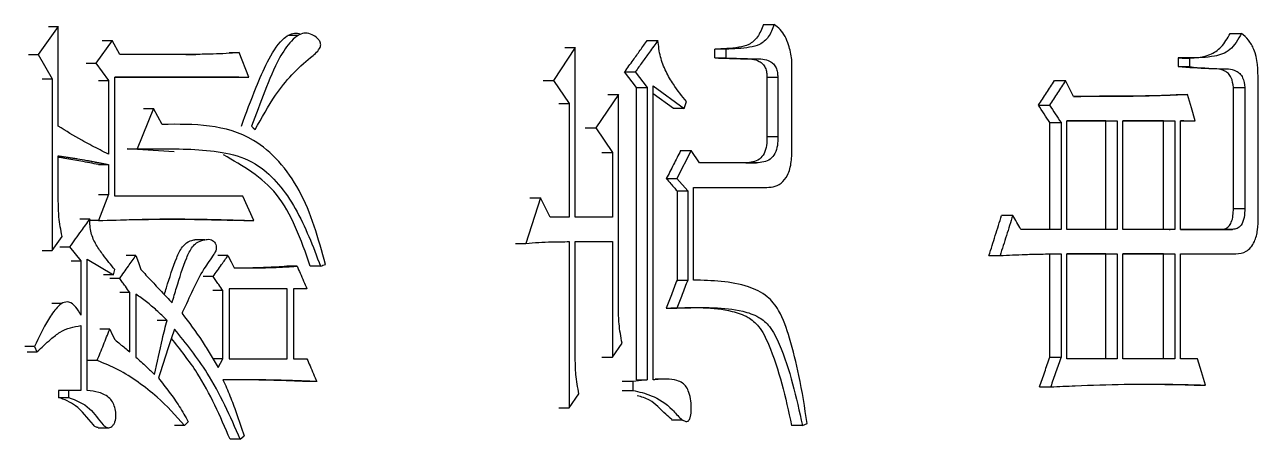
# Model space of a CAD drawing. Header units: millimetres. Extents: x 2379 to 4059, y 879 to 2067.
# Drawn here: x 3135.5 to 3143.12, y 1053.19 to 1055.75 of the extents above; entities that cross this region are included whole.
import ezdxf

# ---------------------------------------------------------------- set-up
doc = ezdxf.new("R2010")
doc.units = ezdxf.units.MM

msp = doc.modelspace()

# ---------------------------------------------------------------- linework, layer by layer
at = {"color": 7, "linetype": 'Continuous', "lineweight": 25}
for p, q in [((3135.7083, 1055.7401), (3135.584, 1055.567)), ((3135.6477, 1055.7401), (3135.7083, 1055.7401)), ((3135.7083, 1055.1235), (3135.7083, 1055.7401)), ((3140.0658, 1055.7509), (3140.1325, 1055.7509)), ((3136.0413, 1055.6535), (3135.9408, 1055.5129)), ((3135.9802, 1055.6535), (3136.0413, 1055.6535)), ((3136.0876, 1055.567), (3136.0413, 1055.6535)), ((3137.1899, 1055.6834), (3137.1269, 1055.6834)), ((3139.3482, 1055.6536), (3139.414, 1055.6536)), ((3142.9499, 1055.6969), (3143.0204, 1055.6969)), ((3136.7633, 1055.5778), (3136.8254, 1055.5778)), ((3136.8866, 1055.4264), (3136.8254, 1055.5778)), ((3138.9033, 1055.6103), (3138.7694, 1055.4047)), ((3138.8382, 1055.6103), (3138.9033, 1055.6103)), ((3138.9033, 1054.561), (3138.9033, 1055.6103)), ((3139.8329, 1055.5995), (3139.7665, 1055.5995)), ((3139.7665, 1055.5454), (3139.7665, 1055.5995)), ((3139.8329, 1055.5995), (3139.8329, 1055.5454)), ((3135.5236, 1055.567), (3135.584, 1055.567)), ((3135.584, 1055.567), (3135.6695, 1055.4155)), ((3135.8798, 1055.5129), (3135.9408, 1055.5129)), ((3135.9408, 1055.5129), (3136.0181, 1055.4047)), ((3136.5573, 1055.567), (3136.0876, 1055.567)), ((3136.4955, 1055.567), (3136.5573, 1055.567)), ((3139.7665, 1055.5454), (3139.8329, 1055.5454)), ((3140.2418, 1054.9937), (3140.2418, 1055.5346)), ((3142.7, 1055.5454), (3142.63, 1055.5454)), ((3142.63, 1055.5454), (3142.63, 1055.4913)), ((3142.7, 1055.5454), (3142.7, 1055.4913)), ((3136.0567, 1055.4264), (3136.8866, 1055.4264)), ((3136.0567, 1054.6908), (3136.0567, 1055.4264)), ((3136.8241, 1055.4264), (3136.0567, 1055.4264)), ((3136.8244, 1055.4264), (3136.8866, 1055.4264)), ((3139.2081, 1055.4588), (3139.2737, 1055.4588)), ((3139.2818, 1055.3615), (3139.2081, 1055.4588)), ((3139.2737, 1055.4588), (3139.3476, 1055.3615)), ((3140.0877, 1055.4264), (3140.1544, 1055.4264)), ((3140.0877, 1055.4264), (3140.0877, 1055.0586)), ((3140.1544, 1055.4264), (3140.1544, 1055.0586)), ((3142.63, 1055.4913), (3142.7, 1055.4913)), ((3135.6089, 1055.4155), (3135.6695, 1055.4155)), ((3135.6695, 1055.4155), (3135.6695, 1054.3554)), ((3135.9571, 1055.4047), (3136.0181, 1055.4047)), ((3136.0181, 1055.4047), (3136.0181, 1054.9504)), ((3138.7045, 1055.4047), (3138.7694, 1055.4047)), ((3138.7694, 1055.4047), (3138.8661, 1055.2641)), ((3139.2818, 1055.3615), (3139.3476, 1055.3615)), ((3139.2818, 1053.555), (3139.2818, 1055.3615)), ((3139.3476, 1055.3615), (3139.3476, 1053.555)), ((3139.3844, 1055.3723), (3139.576, 1055.2317)), ((3139.3845, 1053.555), (3139.3844, 1055.3723)), ((3141.8644, 1055.4048), (3141.9335, 1055.4048)), ((3142.9708, 1055.3617), (3143.0413, 1055.3617)), ((3142.9708, 1054.6151), (3142.9708, 1055.3617)), ((3143.0413, 1055.3617), (3143.0413, 1054.6151)), ((3143.1245, 1054.561), (3143.1245, 1055.4048)), ((3139.1702, 1055.3182), (3139.0294, 1055.1127)), ((3139.1047, 1055.3182), (3139.1702, 1055.3182)), ((3139.1702, 1053.9985), (3139.1702, 1055.3182)), ((3139.5099, 1055.2317), (3139.3844, 1055.3239)), ((3139.576, 1055.2317), (3139.5907, 1055.2749)), ((3142.616, 1055.3182), (3142.6861, 1055.3182)), ((3136.2958, 1055.2316), (3136.1957, 1054.9828)), ((3136.2344, 1055.2316), (3136.2958, 1055.2316)), ((3136.3497, 1055.1343), (3136.2958, 1055.2316)), ((3138.8011, 1055.2641), (3138.8661, 1055.2641)), ((3138.8661, 1055.2641), (3138.8661, 1054.561)), ((3139.576, 1055.2317), (3139.5099, 1055.2317)), ((3141.7653, 1055.2533), (3141.8343, 1055.2533)), ((3141.8361, 1055.1451), (3141.9051, 1055.1451)), ((3141.8361, 1054.4853), (3141.8361, 1055.1451)), ((3141.9051, 1055.1451), (3141.9051, 1054.4853)), ((3141.9405, 1054.4853), (3141.9405, 1055.156)), ((3141.9405, 1055.156), (3142.2512, 1055.156)), ((3142.1817, 1055.156), (3141.9405, 1055.156)), ((3142.1817, 1055.156), (3142.2512, 1055.156)), ((3142.1817, 1054.4853), (3142.1817, 1055.156)), ((3142.2512, 1055.156), (3142.2512, 1054.4853)), ((3142.2864, 1054.4853), (3142.2864, 1055.156)), ((3142.2864, 1055.156), (3142.6092, 1055.156)), ((3142.5392, 1055.156), (3142.2864, 1055.156)), ((3142.5392, 1055.156), (3142.6092, 1055.156)), ((3142.5392, 1054.4853), (3142.5392, 1055.156)), ((3142.6092, 1055.156), (3142.6092, 1054.4853)), ((3142.6441, 1055.156), (3142.735, 1055.156)), ((3142.6441, 1054.4853), (3142.6441, 1055.156)), ((3142.6648, 1055.156), (3142.6441, 1055.156)), ((3142.6648, 1055.156), (3142.735, 1055.156)), ((3138.9642, 1055.1127), (3139.0294, 1055.1127)), ((3139.0294, 1055.1127), (3139.1332, 1054.9612)), ((3140.0877, 1055.0586), (3140.1544, 1055.0586)), ((3136.4233, 1054.9648), (3136.134, 1054.9828)), ((3136.1344, 1054.9828), (3136.1957, 1054.9828)), ((3139.0678, 1054.9612), (3139.1332, 1054.9612)), ((3139.1332, 1054.9612), (3139.1332, 1054.561)), ((3139.6201, 1054.9721), (3139.5318, 1054.799)), ((3139.554, 1054.9721), (3139.6201, 1054.9721)), ((3139.6715, 1054.8963), (3139.6201, 1054.9721)), ((3135.7083, 1054.6583), (3135.7083, 1054.9396)), ((3135.9571, 1054.8855), (3136.0181, 1054.8855)), ((3136.0181, 1054.8855), (3136.0181, 1054.7016)), ((3140.0231, 1054.8963), (3139.6715, 1054.8963)), ((3139.9565, 1054.8963), (3140.0231, 1054.8963)), ((3139.4659, 1054.799), (3139.5318, 1054.799)), ((3139.5318, 1054.799), (3139.598, 1054.7233)), ((3139.6348, 1054.7449), (3140.0742, 1054.7449)), ((3139.6348, 1054.1716), (3139.6348, 1054.7449)), ((3139.6348, 1054.7449), (3140.0075, 1054.7449)), ((3140.0075, 1054.7449), (3140.0742, 1054.7449)), ((3136.0181, 1054.7016), (3135.9562, 1054.5393)), ((3135.9571, 1054.7016), (3136.0181, 1054.7016)), ((3136.8484, 1054.6908), (3136.0567, 1054.6908)), ((3136.9171, 1054.5393), (3136.8484, 1054.6908)), ((3138.6875, 1054.68), (3138.598, 1054.3987)), ((3138.6227, 1054.68), (3138.6875, 1054.68)), ((3138.7471, 1054.561), (3138.6875, 1054.68)), ((3139.532, 1054.7233), (3139.598, 1054.7233)), ((3139.532, 1054.7233), (3139.532, 1054.1716)), ((3139.598, 1054.7233), (3139.598, 1054.1716)), ((3142.9708, 1054.6151), (3143.0413, 1054.6151)), ((3135.8412, 1054.5502), (3135.9021, 1054.5502)), ((3135.9562, 1054.5393), (3135.8953, 1054.5393)), ((3136.8546, 1054.5393), (3136.7857, 1054.5417)), ((3136.8549, 1054.5393), (3136.9171, 1054.5393)), ((3138.8661, 1054.561), (3138.7471, 1054.561)), ((3139.1332, 1054.561), (3138.9033, 1054.561)), ((3141.6069, 1054.5718), (3141.5382, 1054.5718)), ((3135.6695, 1054.3554), (3135.7316, 1054.442)), ((3141.9051, 1054.4853), (3141.6567, 1054.4853)), ((3142.2512, 1054.4853), (3141.9405, 1054.4853)), ((3142.6092, 1054.4853), (3142.2864, 1054.4853)), ((3142.5741, 1054.4853), (3142.5793, 1054.4853)), ((3142.9649, 1054.4853), (3142.6441, 1054.4853)), ((3142.6441, 1054.4853), (3142.8944, 1054.4853)), ((3142.8944, 1054.4853), (3142.9649, 1054.4853)), ((3135.6089, 1054.3554), (3135.6695, 1054.3554)), ((3135.7174, 1054.3771), (3135.7781, 1054.3771)), ((3135.7781, 1054.3771), (3135.8479, 1054.2905)), ((3136.6138, 1054.4212), (3136.5515, 1054.4212)), ((3138.5334, 1054.3987), (3138.598, 1054.3987)), ((3138.8661, 1054.4095), (3138.8661, 1053.3819)), ((3138.9033, 1054.4095), (3139.1332, 1054.4095)), ((3138.9033, 1053.6848), (3138.9033, 1054.4095)), ((3139.0678, 1054.4095), (3139.1332, 1054.4095)), ((3139.1332, 1054.4095), (3139.1332, 1053.6956)), ((3135.7871, 1054.2905), (3135.8479, 1054.2905)), ((3135.8479, 1054.2905), (3135.8479, 1053.9552)), ((3135.8866, 1054.3014), (3136.049, 1054.204)), ((3136.1879, 1054.323), (3136.1267, 1054.323)), ((3136.7566, 1054.323), (3136.6945, 1054.323)), ((3141.46, 1054.323), (3141.5285, 1054.323)), ((3141.8361, 1053.6956), (3141.8361, 1054.3338)), ((3141.9051, 1054.3338), (3141.9051, 1053.6956)), ((3141.9405, 1053.6848), (3141.9405, 1054.3338)), ((3141.9405, 1054.3338), (3142.2512, 1054.3338)), ((3142.1817, 1054.3338), (3141.9405, 1054.3338)), ((3142.1817, 1054.3338), (3142.2512, 1054.3338)), ((3142.1817, 1053.6848), (3142.1817, 1054.3338)), ((3142.2512, 1054.3338), (3142.2512, 1053.6848)), ((3142.2864, 1054.3338), (3142.6092, 1054.3339)), ((3142.5392, 1054.3339), (3142.2864, 1054.3338)), ((3142.2864, 1053.6848), (3142.2864, 1054.3338)), ((3142.5392, 1054.3339), (3142.6092, 1054.3339)), ((3142.5392, 1053.6848), (3142.5392, 1054.3339)), ((3142.6092, 1054.3339), (3142.6092, 1053.6848)), ((3142.6441, 1054.3339), (3142.9857, 1054.3339)), ((3142.6441, 1053.6848), (3142.6441, 1054.3339)), ((3136.049, 1054.204), (3135.9879, 1054.204)), ((3136.049, 1054.204), (3136.0567, 1054.2365)), ((3137.184, 1054.2581), (3137.1214, 1054.2581)), ((3136.0876, 1054.1824), (3136.0265, 1054.1824)), ((3136.6646, 1054.1932), (3136.6027, 1054.1932)), ((3139.532, 1054.1716), (3139.598, 1054.1716)), ((3139.669, 1054.1721), (3139.6348, 1054.1721)), ((3136.1494, 1054.0958), (3136.0882, 1054.0958)), ((3136.1494, 1053.728), (3136.1494, 1054.0958)), ((3136.1879, 1054.085), (3136.188, 1053.6956)), ((3136.7259, 1054.1066), (3136.6639, 1054.1066)), ((3136.7259, 1053.6848), (3136.7259, 1054.1066)), ((3137.1231, 1054.1175), (3136.7642, 1054.1175)), ((3136.7642, 1054.1175), (3136.7642, 1053.6848)), ((3137.0603, 1054.1175), (3136.7642, 1054.1175)), ((3137.1231, 1054.1175), (3137.0606, 1054.1175)), ((3137.1231, 1053.6848), (3137.1231, 1054.1175)), ((3137.2449, 1054.1175), (3137.1612, 1054.1175)), ((3137.1612, 1054.1175), (3137.1612, 1053.6848)), ((3137.2449, 1054.1175), (3137.1822, 1054.1175)), ((3135.7293, 1054.0264), (3135.6683, 1054.0264)), ((3139.4659, 1053.9985), (3139.5318, 1053.9985)), ((3136.3805, 1053.9227), (3136.319, 1053.9227)), ((3135.8479, 1053.8903), (3135.8479, 1053.4901)), ((3136.0258, 1053.8687), (3135.9648, 1053.8687)), ((3135.5607, 1053.7605), (3135.5003, 1053.7605)), ((3135.5607, 1053.7605), (3135.5763, 1053.7281)), ((3139.1332, 1053.6956), (3139.1924, 1053.7821)), ((3135.5158, 1053.7281), (3135.5763, 1053.7281)), ((3136.7259, 1053.6848), (3136.6639, 1053.6848)), ((3136.7642, 1053.6848), (3137.1231, 1053.6848)), ((3137.1612, 1053.6848), (3137.2449, 1053.6848)), ((3141.8361, 1053.6956), (3141.9051, 1053.6956)), ((3142.2512, 1053.6848), (3141.9405, 1053.6848)), ((3142.6092, 1053.6848), (3142.2864, 1053.6848)), ((3142.7489, 1053.6848), (3142.6441, 1053.6848)), ((3137.3057, 1053.5441), (3137.2429, 1053.5441)), ((3139.2589, 1053.5442), (3139.1934, 1053.5442)), ((3139.3476, 1053.555), (3139.2589, 1053.5442)), ((3139.2589, 1053.5442), (3139.2589, 1053.4901)), ((3139.2818, 1053.555), (3139.3476, 1053.555)), ((3139.4624, 1053.5596), (3139.3961, 1053.5596)), ((3142.7275, 1053.5226), (3142.7977, 1053.5226)), ((3135.7093, 1053.4901), (3135.7093, 1053.4468)), ((3135.7093, 1053.4468), (3135.7704, 1053.4468)), ((3135.7704, 1053.4901), (3135.7097, 1053.4901)), ((3135.7704, 1053.4901), (3135.7704, 1053.4468)), ((3135.8479, 1053.4901), (3135.7704, 1053.4901)), ((3138.8661, 1053.3819), (3138.9256, 1053.4684)), ((3139.1933, 1053.4901), (3139.2589, 1053.4901)), ((3141.7724, 1053.5117), (3141.8413, 1053.5117)), ((3136.4881, 1053.2737), (3136.5112, 1053.2953)), ((3139.4986, 1053.3082), (3139.565, 1053.3082)), ((3140.3073, 1053.2737), (3140.3364, 1053.2846)), ((3135.9549, 1053.259), (3136.0163, 1053.259)), ((3136.8331, 1053.1872), (3136.856, 1053.2088)), ((3136.8331, 1053.1872), (3136.7706, 1053.1872))]:
    msp.add_line(p, q, dxfattribs=at)
at = {"color": 7, "linetype": 'Continuous', "lineweight": 25, "flags": 128}
for points in [[(3142.735, 1055.156), (3142.7105, 1055.2371), (3142.6861, 1055.3182)], [(3136.9019, 1055.1234), (3136.9134, 1055.1126), (3136.9248, 1055.1018)], [(3135.8866, 1053.4901), (3135.8866, 1053.8957), (3135.8866, 1054.3014)], [(3136.1879, 1054.323), (3136.2034, 1054.2797), (3136.2188, 1054.2365)], [(3136.7566, 1054.323), (3136.7757, 1054.2851), (3136.7948, 1054.2473)], [(3137.3285, 1054.2581), (3137.3029, 1054.2581), (3137.2842, 1054.2581), (3137.2657, 1054.2581)], [(3136.0258, 1053.8687), (3136.0413, 1053.8362), (3136.0567, 1053.8038)], [(3135.9485, 1053.6739), (3135.933, 1053.6739), (3135.9175, 1053.6739), (3135.8876, 1053.6739)], [(3136.6953, 1053.6307), (3136.7106, 1053.6577), (3136.7259, 1053.6848)], [(3139.0678, 1053.6956), (3139.0841, 1053.6956), (3139.1005, 1053.6956), (3139.1332, 1053.6956)], [(3142.7977, 1053.5226), (3142.7733, 1053.6037), (3142.7489, 1053.6848)], [(3138.8011, 1053.3819), (3138.8173, 1053.3819), (3138.8336, 1053.3819), (3138.8661, 1053.3819)], [(3136.4881, 1053.2737), (3136.4655, 1053.2737), (3136.4458, 1053.2737), (3136.4265, 1053.2737)], [(3140.3073, 1053.2737), (3140.2797, 1053.2737), (3140.26, 1053.2737), (3140.2403, 1053.2737)]]:
    msp.add_lwpolyline(points, dxfattribs=at)
at = {"color": 7, "linetype": 'Continuous', "lineweight": 25}
for points, knots in [([(3140.0658, 1055.7509), (3140.0551, 1055.7242), (3140.0343, 1055.672), (3139.9773, 1055.6235), (3139.8862, 1055.6038), (3139.8159, 1055.6012), (3139.7665, 1055.5995)], [0, 0, 0, 0, 0.195785, 0.383105, 0.567257, 1, 1, 1, 1]), ([(3140.1325, 1055.7509), (3140.1219, 1055.7242), (3140.101, 1055.672), (3140.0439, 1055.6235), (3139.9527, 1055.6038), (3139.8823, 1055.6012), (3139.8329, 1055.5995)], [0, 0, 0, 0, 0.195659, 0.382955, 0.567145, 1, 1, 1, 1]), ([(3140.2418, 1055.5346), (3140.2364, 1055.5656), (3140.2276, 1055.6163), (3140.2009, 1055.6788), (3140.1708, 1055.7231), (3140.1452, 1055.7417), (3140.1325, 1055.7509)], [0, 0, 0, 0, 0.349141, 0.571236, 0.788179, 1, 1, 1, 1]), ([(3136.8394, 1055.1234), (3136.8694, 1055.2041), (3136.9195, 1055.339), (3136.998, 1055.5231), (3137.0658, 1055.6366), (3137.1294, 1055.6882), (3137.1672, 1055.7001), (3137.1939, 1055.699), (3137.2061, 1055.6914), (3137.2074, 1055.6906)], [0, 0, 0, 0, 0.340614, 0.570086, 0.802719, 0.875052, 0.933763, 0.992662, 1, 1, 1, 1]), ([(3136.9248, 1055.1018), (3136.9652, 1055.1751), (3137.0603, 1055.3476), (3137.2036, 1055.503), (3137.3123, 1055.5821), (3137.3282, 1055.6148), (3137.3303, 1055.6262), (3137.329, 1055.6377), (3137.3229, 1055.6519), (3137.3062, 1055.6719), (3137.2765, 1055.6913), (3137.2369, 1055.7021), (3137.1909, 1055.6885), (3137.133, 1055.6389), (3137.0573, 1055.5218), (3136.9825, 1055.3391), (3136.9289, 1055.1955), (3136.9019, 1055.1234)], [0, 0, 0, 0, 0.163724, 0.385241, 0.440262, 0.448909, 0.455116, 0.461357, 0.469621, 0.484499, 0.514444, 0.547094, 0.577932, 0.622921, 0.7083, 0.85364, 1, 1, 1, 1]), ([(3139.2081, 1055.4588), (3139.2256, 1055.4832), (3139.2578, 1055.5278), (3139.3044, 1055.5927), (3139.3336, 1055.6333), (3139.3482, 1055.6535)], [0, 0, 0, 0, 0.375264, 0.687632, 1, 1, 1, 1]), ([(3139.414, 1055.6535), (3139.3964, 1055.6292), (3139.3643, 1055.5846), (3139.3176, 1055.5197), (3139.2883, 1055.4791), (3139.2737, 1055.4588)], [0, 0, 0, 0, 0.375031, 0.687515, 1, 1, 1, 1]), ([(3139.5907, 1055.2749), (3139.5626, 1055.3094), (3139.516, 1055.3666), (3139.4623, 1055.4606), (3139.4258, 1055.5515), (3139.4179, 1055.6194), (3139.414, 1055.6535)], [0, 0, 0, 0, 0.333231, 0.552095, 0.774458, 1, 1, 1, 1]), ([(3142.63, 1055.5454), (3142.696, 1055.5432), (3142.7883, 1055.5402), (3142.9005, 1055.6069), (3142.9333, 1055.6665), (3142.9499, 1055.6969)], [0, 0, 0, 0, 0.552607, 0.772172, 1, 1, 1, 1]), ([(3143.0204, 1055.6969), (3142.9984, 1055.6587), (3142.9551, 1055.5839), (3142.8347, 1055.5469), (3142.7511, 1055.546), (3142.7, 1055.5454)], [0, 0, 0, 0, 0.287877, 0.565058, 1, 1, 1, 1]), ([(3143.1245, 1055.4048), (3143.1222, 1055.4729), (3143.1189, 1055.567), (3143.0651, 1055.658), (3143.0352, 1055.684), (3143.0204, 1055.6969)], [0, 0, 0, 0, 0.57016, 0.787713, 1, 1, 1, 1]), ([(3136.8254, 1055.5778), (3136.7989, 1055.5759), (3136.7458, 1055.5722), (3136.6565, 1055.5683), (3136.5935, 1055.5675), (3136.5573, 1055.567)], [0, 0, 0, 0, 0.29749, 0.594994, 1, 1, 1, 1]), ([(3139.7665, 1055.5454), (3139.8263, 1055.5431), (3139.9172, 1055.5397), (3140.0196, 1055.5396), (3140.0623, 1055.5097), (3140.0784, 1055.4856), (3140.0865, 1055.4562), (3140.0873, 1055.4364), (3140.0877, 1055.4264)], [0, 0, 0, 0, 0.491899, 0.747199, 0.81233, 0.879619, 0.939283, 1, 1, 1, 1]), ([(3139.8329, 1055.5454), (3139.8928, 1055.5431), (3139.9837, 1055.5397), (3140.0863, 1055.5396), (3140.129, 1055.5097), (3140.1451, 1055.4856), (3140.1533, 1055.4562), (3140.154, 1055.4364), (3140.1544, 1055.4264)], [0, 0, 0, 0, 0.492006, 0.747357, 0.812482, 0.879737, 0.939347, 1, 1, 1, 1]), ([(3142.9708, 1055.3617), (3142.968, 1055.3834), (3142.9636, 1055.4173), (3142.9403, 1055.4508), (3142.8945, 1055.4794), (3142.7879, 1055.4764), (3142.6927, 1055.4854), (3142.63, 1055.4913)], [0, 0, 0, 0, 0.119281, 0.186046, 0.251055, 0.506993, 1, 1, 1, 1]), ([(3142.7, 1055.4913), (3142.7628, 1055.4854), (3142.8582, 1055.4764), (3142.9649, 1055.4794), (3143.0108, 1055.4508), (3143.0341, 1055.4173), (3143.0385, 1055.3834), (3143.0413, 1055.3617)], [0, 0, 0, 0, 0.493108, 0.749094, 0.814101, 0.880835, 1, 1, 1, 1]), ([(3141.7653, 1055.2533), (3141.7818, 1055.2786), (3141.8149, 1055.329), (3141.8479, 1055.3795), (3141.8644, 1055.4048)], [0, 0, 0, 0, 0.4999992, 1, 1, 1, 1]), ([(3141.9335, 1055.4048), (3141.9169, 1055.3795), (3141.8839, 1055.329), (3141.8508, 1055.2786), (3141.8343, 1055.2533)], [0, 0, 0, 0, 0.499999, 1, 1, 1, 1]), ([(3141.983, 1055.3074), (3141.9747, 1055.3236), (3141.9582, 1055.3561), (3141.9417, 1055.3885), (3141.9335, 1055.4048)], [0, 0, 0, 0, 0.5, 1, 1, 1, 1]), ([(3141.9829, 1055.3076), (3142.0418, 1055.3078), (3142.1418, 1055.308), (3142.2617, 1055.3089), (3142.3331, 1055.3094), (3142.3687, 1055.3101), (3142.3942, 1055.3107), (3142.4501, 1055.3117), (3142.5258, 1055.3137), (3142.5912, 1055.317), (3142.616, 1055.3182)], [0, 0, 0, 0, 0.277882, 0.471087, 0.56769, 0.615991, 0.640142, 0.688443, 0.881653, 1, 1, 1, 1]), ([(3142.6861, 1055.3182), (3142.6455, 1055.3163), (3142.5999, 1055.314), (3142.5339, 1055.312), (3142.4678, 1055.3107), (3142.3863, 1055.3091), (3142.3048, 1055.3087), (3142.2537, 1055.3083), (3142.2179, 1055.3081), (3142.1975, 1055.308), (3142.1847, 1055.308), (3142.1745, 1055.3079), (3142.1643, 1055.3079), (3142.154, 1055.3078), (3142.1412, 1055.3078), (3142.131, 1055.3078), (3142.1182, 1055.3077), (3142.108, 1055.3077), (3142.0952, 1055.3077), (3142.0849, 1055.3076), (3142.0747, 1055.3076), (3142.0644, 1055.3076), (3142.0542, 1055.3076), (3142.0414, 1055.3075), (3142.0324, 1055.3075), (3142.0234, 1055.3075), (3142.0183, 1055.3075), (3142.0119, 1055.3075), (3142.0068, 1055.3075), (3142.0016, 1055.3074), (3141.9966, 1055.3074), (3141.9904, 1055.3074), (3141.9855, 1055.3074), (3141.983, 1055.3074)], [0, 0, 0, 0, 0.174064, 0.195822, 0.282854, 0.456917, 0.543949, 0.63098, 0.674496, 0.696254, 0.718011, 0.72889, 0.739769, 0.761527, 0.772406, 0.794164, 0.805043, 0.826801, 0.83768, 0.859437, 0.870316, 0.881195, 0.902953, 0.913832, 0.93559, 0.941029, 0.951908, 0.957348, 0.968227, 0.973666, 0.979105, 0.989553, 1, 1, 1, 1]), ([(3141.8361, 1055.1451), (3141.8243, 1055.1632), (3141.8007, 1055.1992), (3141.7771, 1055.2353), (3141.7653, 1055.2533)], [0, 0, 0, 0, 0.5, 1, 1, 1, 1]), ([(3141.8343, 1055.2533), (3141.8461, 1055.2353), (3141.8697, 1055.1992), (3141.8933, 1055.1632), (3141.9051, 1055.1451)], [0, 0, 0, 0, 0.499999, 1, 1, 1, 1]), ([(3136.0181, 1054.9504), (3135.984, 1054.9676), (3135.9457, 1054.987), (3135.8906, 1055.0158), (3135.8202, 1055.0528), (3135.756, 1055.0933), (3135.7083, 1055.1235)], [0, 0, 0, 0, 0.325176, 0.365823, 0.528414, 1, 1, 1, 1]), ([(3137.3589, 1054.2689), (3137.3152, 1054.4283), (3137.23, 1054.7387), (3136.8736, 1055.1386), (3136.5471, 1055.1359), (3136.3497, 1055.1343)], [0, 0, 0, 0, 0.294377, 0.573566, 1, 1, 1, 1]), ([(3140.0877, 1055.0586), (3140.0878, 1055.0402), (3140.088, 1055.0039), (3140.073, 1054.9526), (3140.0296, 1054.9022), (3139.9864, 1054.8987), (3139.9565, 1054.8963)], [0, 0, 0, 0, 0.198278, 0.392536, 0.578687, 1, 1, 1, 1]), ([(3140.1544, 1055.0586), (3140.1545, 1055.0402), (3140.1548, 1055.0039), (3140.1397, 1054.9526), (3140.0963, 1054.9022), (3140.0531, 1054.8987), (3140.0231, 1054.8963)], [0, 0, 0, 0, 0.19814, 0.3923, 0.578456, 1, 1, 1, 1]), ([(3136.1957, 1054.9828), (3136.3215, 1054.9844), (3136.5731, 1054.9876), (3136.941, 1054.9357), (3137.191, 1054.6204), (3137.2821, 1054.3804), (3137.3285, 1054.2581)], [0, 0, 0, 0, 0.273656, 0.546764, 0.768873, 1, 1, 1, 1]), ([(3139.554, 1054.9721), (3139.5393, 1054.9432), (3139.51, 1054.8855), (3139.4806, 1054.8278), (3139.4659, 1054.799)], [0, 0, 0, 0, 0.5, 1, 1, 1, 1]), ([(3140.0742, 1054.7449), (3140.0915, 1054.7449), (3140.1262, 1054.7449), (3140.1776, 1054.7669), (3140.2209, 1054.8216), (3140.2415, 1054.9037), (3140.2417, 1054.9635), (3140.2418, 1054.9937)], [0, 0, 0, 0, 0.177785, 0.356958, 0.541697, 0.768829, 1, 1, 1, 1]), ([(3135.7083, 1054.9396), (3135.7106, 1054.9392), (3135.7151, 1054.9386), (3135.7208, 1054.9378), (3135.7265, 1054.9369), (3135.7311, 1054.9363), (3135.7356, 1054.9356), (3135.7402, 1054.935), (3135.7447, 1054.9343), (3135.7504, 1054.9335), (3135.755, 1054.9328), (3135.7607, 1054.932), (3135.7664, 1054.9311), (3135.7732, 1054.9301), (3135.78, 1054.9291), (3135.7868, 1054.928), (3135.7937, 1054.927), (3135.8073, 1054.9249), (3135.8368, 1054.9201), (3135.8663, 1054.9149), (3135.889, 1054.9108), (3135.898, 1054.9091), (3135.9071, 1054.9074), (3135.9184, 1054.9052), (3135.9274, 1054.9035), (3135.9364, 1054.9017), (3135.9432, 1054.9004), (3135.9489, 1054.8993), (3135.9545, 1054.8982), (3135.959, 1054.8973), (3135.9636, 1054.8964), (3135.9681, 1054.8955), (3135.9726, 1054.8946), (3135.9782, 1054.8935), (3135.9827, 1054.8926), (3135.9884, 1054.8915), (3135.9929, 1054.8906), (3135.9974, 1054.8896), (3136.0019, 1054.8887), (3136.0064, 1054.8878), (3136.0122, 1054.8867), (3136.0157, 1054.886), (3136.0181, 1054.8855)], [0, 0, 0, 0, 0.021952, 0.043903, 0.054879, 0.07683, 0.087806, 0.098782, 0.120733, 0.131709, 0.15366, 0.164636, 0.186587, 0.208539, 0.23049, 0.252442, 0.274393, 0.296345, 0.384151, 0.559767, 0.581718, 0.603669, 0.647572, 0.669524, 0.713427, 0.735378, 0.75733, 0.779281, 0.790257, 0.812208, 0.823184, 0.83416, 0.856111, 0.867087, 0.889038, 0.900014, 0.921965, 0.932941, 0.943917, 0.965868, 0.976844, 1, 1, 1, 1]), ([(3135.9567, 1054.8855), (3135.9206, 1054.8928), (3135.8512, 1054.9068), (3135.7683, 1054.9213), (3135.7215, 1054.9283), (3135.7083, 1054.9303)], [0, 0, 0, 0, 0.437629, 0.840944, 1, 1, 1, 1]), ([(3137.2654, 1054.2581), (3137.2079, 1054.4214), (3137.0964, 1054.7381), (3136.8486, 1054.878), (3136.7286, 1054.9458)], [0, 0, 0, 0, 0.515406, 1, 1, 1, 1]), ([(3139.4659, 1054.799), (3139.4754, 1054.788), (3139.4913, 1054.7699), (3139.5133, 1054.7446), (3139.5258, 1054.7304), (3139.532, 1054.7233)], [0, 0, 0, 0, 0.434981, 0.71749, 1, 1, 1, 1]), ([(3135.7316, 1054.442), (3135.7239, 1054.4817), (3135.7101, 1054.5529), (3135.7088, 1054.626), (3135.7083, 1054.6583)], [0, 0, 0, 0, 0.558835, 1, 1, 1, 1]), ([(3142.8944, 1054.4853), (3142.9025, 1054.4858), (3142.9188, 1054.4869), (3142.9419, 1054.5016), (3142.9676, 1054.5423), (3142.9694, 1054.5849), (3142.9708, 1054.6151)], [0, 0, 0, 0, 0.177833, 0.357864, 0.544114, 1, 1, 1, 1]), ([(3143.0413, 1054.6151), (3143.0407, 1054.5963), (3143.0394, 1054.5593), (3143.0228, 1054.5114), (3142.9938, 1054.4875), (3142.9744, 1054.486), (3142.9649, 1054.4853)], [0, 0, 0, 0, 0.293264, 0.577264, 0.790624, 1, 1, 1, 1]), ([(3135.9021, 1054.5502), (3135.8842, 1054.5252), (3135.8546, 1054.4839), (3135.8133, 1054.4262), (3135.7898, 1054.3934), (3135.7781, 1054.3771)], [0, 0, 0, 0, 0.432628, 0.716314, 1, 1, 1, 1]), ([(3136.0567, 1054.2365), (3136.0328, 1054.2664), (3135.9933, 1054.3157), (3135.9404, 1054.3877), (3135.9064, 1054.4635), (3135.9035, 1054.521), (3135.9021, 1054.5501)], [0, 0, 0, 0, 0.3343851, 0.5522025, 0.7732716, 1, 1, 1, 1]), ([(3135.9562, 1054.5393), (3136.0286, 1054.5419), (3136.1733, 1054.5471), (3136.3355, 1054.5499), (3136.4278, 1054.5498), (3136.4503, 1054.5497), (3136.457, 1054.5497), (3136.4638, 1054.5496), (3136.4705, 1054.5496), (3136.4773, 1054.5495), (3136.4863, 1054.5495), (3136.4953, 1054.5494), (3136.5042, 1054.5493), (3136.511, 1054.5492), (3136.5177, 1054.5491), (3136.5245, 1054.5491), (3136.5312, 1054.549), (3136.5379, 1054.5489), (3136.5469, 1054.5488), (3136.5559, 1054.5486), (3136.5649, 1054.5485), (3136.5716, 1054.5484), (3136.5784, 1054.5483), (3136.5851, 1054.5481), (3136.5918, 1054.548), (3136.5986, 1054.5479), (3136.6053, 1054.5478), (3136.612, 1054.5476), (3136.621, 1054.5475), (3136.63, 1054.5473), (3136.639, 1054.5471), (3136.6457, 1054.5469), (3136.6524, 1054.5468), (3136.6591, 1054.5466), (3136.6659, 1054.5465), (3136.6726, 1054.5463), (3136.6816, 1054.5461), (3136.6905, 1054.5459), (3136.6995, 1054.5457), (3136.7062, 1054.5455), (3136.713, 1054.5453), (3136.7197, 1054.5451), (3136.7264, 1054.545), (3136.7331, 1054.5448), (3136.7398, 1054.5446), (3136.7466, 1054.5444), (3136.7555, 1054.5442), (3136.7645, 1054.5439), (3136.7734, 1054.5437), (3136.7801, 1054.5435), (3136.7869, 1054.5433), (3136.7936, 1054.5431), (3136.8003, 1054.5429), (3136.807, 1054.5427), (3136.816, 1054.5424), (3136.8249, 1054.5422), (3136.8339, 1054.5419), (3136.8406, 1054.5417), (3136.8473, 1054.5415), (3136.854, 1054.5413), (3136.8607, 1054.5411), (3136.8674, 1054.5409), (3136.8741, 1054.5407), (3136.8831, 1054.5404), (3136.892, 1054.5401), (3136.9009, 1054.5398), (3136.9086, 1054.5396), (3136.914, 1054.5394), (3136.9171, 1054.5393)], [0, 0, 0, 0, 0.22469, 0.449389, 0.505561, 0.512583, 0.519604, 0.526626, 0.533647, 0.540669, 0.547691, 0.561734, 0.568755, 0.575777, 0.582798, 0.58982, 0.596841, 0.603863, 0.610884, 0.624927, 0.631949, 0.638971, 0.645992, 0.653014, 0.660035, 0.667057, 0.674078, 0.6811, 0.688121, 0.702164, 0.709186, 0.716207, 0.723229, 0.730251, 0.737272, 0.744294, 0.751315, 0.765358, 0.77238, 0.779401, 0.786423, 0.793444, 0.800466, 0.807487, 0.814509, 0.821531, 0.828552, 0.842595, 0.849617, 0.856638, 0.86366, 0.870681, 0.877703, 0.884724, 0.891746, 0.905789, 0.912811, 0.919832, 0.926854, 0.933875, 0.940897, 0.947918, 0.95494, 0.961961, 0.976004, 0.983026, 0.990048, 1, 1, 1, 1]), ([(3136.0326, 1054.542), (3136.0412, 1054.5423), (3136.1195, 1054.5448), (3136.3725, 1054.5496), (3136.592, 1054.5467), (3136.7156, 1054.5439), (3136.7612, 1054.5427), (3136.7797, 1054.5421), (3136.7854, 1054.542), (3136.7856, 1054.542), (3136.7858, 1054.542)], [0, 0, 0, 0, 0.05514, 0.498585, 0.766188, 0.892547, 0.95596, 0.964089, 0.972518, 1, 1, 1, 1]), ([(3141.46, 1054.323), (3141.473, 1054.3645), (3141.4991, 1054.4474), (3141.5252, 1054.5304), (3141.5382, 1054.5718)], [0, 0, 0, 0, 0.5, 1, 1, 1, 1]), ([(3141.6069, 1054.5718), (3141.5938, 1054.5304), (3141.5677, 1054.4474), (3141.5416, 1054.3645), (3141.5285, 1054.323)], [0, 0, 0, 0, 0.499999, 1, 1, 1, 1]), ([(3141.6567, 1054.4853), (3141.6484, 1054.4997), (3141.6318, 1054.5286), (3141.6152, 1054.5574), (3141.6069, 1054.5718)], [0, 0, 0, 0, 0.500001, 1, 1, 1, 1]), ([(3142.9857, 1054.3339), (3143.0076, 1054.3359), (3143.052, 1054.3401), (3143.1028, 1054.4016), (3143.1222, 1054.4824), (3143.1237, 1054.5347), (3143.1245, 1054.561)], [0, 0, 0, 0, 0.266734, 0.54095, 0.768753, 1, 1, 1, 1]), ([(3136.3642, 1054.0813), (3136.3684, 1054.0958), (3136.391, 1054.1731), (3136.4233, 1054.2743), (3136.466, 1054.3696), (3136.5038, 1054.4077), (3136.5318, 1054.4182), (3136.5491, 1054.4204), (3136.5513, 1054.4206)], [0, 0, 0, 0, 0.106522, 0.565835, 0.752734, 0.847216, 0.981134, 1, 1, 1, 1]), ([(3136.4113, 1054.0309), (3136.4204, 1054.0623), (3136.4478, 1054.1564), (3136.4852, 1054.2745), (3136.5281, 1054.3694), (3136.566, 1054.4081), (3136.6017, 1054.4193), (3136.6328, 1054.425), (3136.6537, 1054.4223), (3136.6682, 1054.4137), (3136.6782, 1054.4007), (3136.684, 1054.3846), (3136.685, 1054.3676), (3136.6805, 1054.3488), (3136.6535, 1054.3072), (3136.5717, 1054.1955), (3136.5181, 1054.0615), (3136.474, 1053.9689), (3136.4727, 1053.9661)], [0, 0, 0, 0, 0.09118, 0.273688, 0.348082, 0.385671, 0.439079, 0.473308, 0.494951, 0.511315, 0.527714, 0.54364, 0.558961, 0.57304, 0.596062, 0.704689, 0.991099, 1, 1, 1, 1]), ([(3138.598, 1054.3987), (3138.6245, 1054.4009), (3138.6774, 1054.4051), (3138.7669, 1054.4086), (3138.8297, 1054.4092), (3138.8661, 1054.4095)], [0, 0, 0, 0, 0.296184, 0.592391, 1, 1, 1, 1]), ([(3136.0876, 1054.1824), (3136.0965, 1054.1948), (3136.1143, 1054.2198), (3136.1478, 1054.2667), (3136.1723, 1054.3011), (3136.1879, 1054.323)], [0, 0, 0, 0, 0.266242, 0.532485, 1, 1, 1, 1]), ([(3136.6646, 1054.1932), (3136.6735, 1054.2057), (3136.6912, 1054.2306), (3136.7218, 1054.2739), (3136.7436, 1054.3047), (3136.7566, 1054.323)], [0, 0, 0, 0, 0.288429, 0.576858, 1, 1, 1, 1]), ([(3141.5285, 1054.323), (3141.5801, 1054.3258), (3141.6689, 1054.3306), (3141.7944, 1054.3331), (3141.8682, 1054.3336), (3141.9051, 1054.3338)], [0, 0, 0, 0, 0.41049, 0.705225, 1, 1, 1, 1]), ([(3136.2188, 1054.2365), (3136.2397, 1054.2142), (3136.2822, 1054.1688), (3136.3464, 1054.1003), (3136.3897, 1054.054), (3136.4113, 1054.0309)], [0, 0, 0, 0, 0.32488, 0.66244, 1, 1, 1, 1]), ([(3136.7947, 1054.2475), (3136.8172, 1054.2476), (3136.883, 1054.2476), (3136.9919, 1054.2509), (3137.078, 1054.2557), (3137.1211, 1054.2581)], [0, 0, 0, 0, 0.206279, 0.603063, 1, 1, 1, 1]), ([(3136.7948, 1054.2473), (3136.8381, 1054.2472), (3136.8841, 1054.2471), (3136.9327, 1054.2476), (3136.9408, 1054.2477), (3136.9489, 1054.2478), (3136.957, 1054.2479), (3136.9637, 1054.248), (3136.9705, 1054.2481), (3136.9759, 1054.2482), (3136.9826, 1054.2483), (3136.9894, 1054.2484), (3137.0002, 1054.2487), (3137.011, 1054.249), (3137.0218, 1054.2493), (3137.0299, 1054.2495), (3137.0379, 1054.2498), (3137.0487, 1054.2502), (3137.0582, 1054.2506), (3137.0676, 1054.251), (3137.073, 1054.2512), (3137.0797, 1054.2515), (3137.0864, 1054.2519), (3137.0972, 1054.2524), (3137.108, 1054.253), (3137.1214, 1054.2538), (3137.1322, 1054.2545), (3137.1457, 1054.2554), (3137.1564, 1054.2562), (3137.1701, 1054.2571), (3137.1784, 1054.2577), (3137.184, 1054.2581)], [0, 0, 0, 0, 0.332695, 0.353489, 0.374282, 0.395075, 0.415869, 0.436662, 0.447059, 0.467852, 0.478249, 0.499042, 0.519836, 0.561422, 0.582216, 0.603009, 0.623803, 0.644596, 0.686183, 0.69658, 0.717373, 0.72777, 0.748563, 0.769356, 0.810943, 0.831737, 0.873323, 0.894117, 0.935704, 0.956497, 1, 1, 1, 1]), ([(3137.184, 1054.2581), (3137.1904, 1054.2434), (3137.2037, 1054.2126), (3137.224, 1054.1657), (3137.2379, 1054.1336), (3137.2449, 1054.1175)], [0, 0, 0, 0, 0.3137275, 0.6568637, 1, 1, 1, 1]), ([(3137.3285, 1054.2581), (3137.3336, 1054.2599), (3137.3437, 1054.2635), (3137.3538, 1054.2671), (3137.3589, 1054.2689)], [0, 0, 0, 0, 0.4999878, 1, 1, 1, 1]), ([(3136.1494, 1054.0958), (3136.1405, 1054.1083), (3136.1257, 1054.129), (3136.1051, 1054.1578), (3136.0935, 1054.1742), (3136.0876, 1054.1824)], [0, 0, 0, 0, 0.432649, 0.716324, 1, 1, 1, 1]), ([(3136.7259, 1054.1066), (3136.7171, 1054.1191), (3136.7025, 1054.1398), (3136.682, 1054.1686), (3136.6704, 1054.185), (3136.6646, 1054.1932)], [0, 0, 0, 0, 0.432649, 0.716324, 1, 1, 1, 1]), ([(3139.532, 1054.1716), (3139.5262, 1054.1566), (3139.5148, 1054.1266), (3139.4927, 1054.0689), (3139.4764, 1054.0262), (3139.4659, 1053.9985)], [0, 0, 0, 0, 0.260074, 0.520148, 1, 1, 1, 1]), ([(3139.598, 1054.1716), (3139.5923, 1054.1566), (3139.5808, 1054.1266), (3139.5587, 1054.0689), (3139.5424, 1054.0262), (3139.5318, 1053.9985)], [0, 0, 0, 0, 0.2600044, 0.5200088, 1, 1, 1, 1]), ([(3140.3364, 1053.2846), (3140.3211, 1053.3845), (3140.2937, 1053.5639), (3140.2339, 1053.7972), (3140.1765, 1053.972), (3140.0848, 1054.0848), (3139.9047, 1054.1648), (3139.7488, 1054.1687), (3139.6348, 1054.1716)], [0, 0, 0, 0, 0.205, 0.367779, 0.497733, 0.583522, 0.695132, 1, 1, 1, 1]), ([(3136.3805, 1053.9227), (3136.3591, 1053.9436), (3136.3179, 1053.9838), (3136.2534, 1054.0377), (3136.2098, 1054.0692), (3136.1879, 1054.085)], [0, 0, 0, 0, 0.349925, 0.674457, 1, 1, 1, 1]), ([(3135.8479, 1053.9552), (3135.8381, 1053.9725), (3135.819, 1054.0066), (3135.7784, 1054.0411), (3135.7336, 1054.034), (3135.6901, 1053.9935), (3135.6284, 1053.9047), (3135.5876, 1053.8178), (3135.5607, 1053.7605)], [0, 0, 0, 0, 0.121652, 0.238643, 0.329835, 0.425879, 0.621221, 1, 1, 1, 1]), ([(3139.1924, 1053.7821), (3139.185, 1053.8219), (3139.1719, 1053.893), (3139.1707, 1053.9662), (3139.1702, 1053.9985)], [0, 0, 0, 0, 0.558835, 1, 1, 1, 1]), ([(3139.4659, 1053.9985), (3139.5419, 1054.0011), (3139.6782, 1054.0058), (3139.8479, 1053.989), (3139.9654, 1053.9517), (3140.0469, 1053.8835), (3140.1539, 1053.6618), (3140.202, 1053.4459), (3140.2403, 1053.2737)], [0, 0, 0, 0, 0.208347, 0.373093, 0.466942, 0.53827, 0.631812, 1, 1, 1, 1]), ([(3139.5318, 1053.9985), (3139.6079, 1054.0011), (3139.7439, 1054.0058), (3139.9136, 1053.989), (3140.0314, 1053.9521), (3140.1134, 1053.8839), (3140.2207, 1053.6622), (3140.2689, 1053.4461), (3140.3073, 1053.2737)], [0, 0, 0, 0, 0.2081878, 0.3720191, 0.4668119, 0.5383008, 0.6316627, 1, 1, 1, 1]), ([(3136.3036, 1053.5874), (3136.3188, 1053.6615), (3136.342, 1053.7742), (3136.3707, 1053.8848), (3136.3805, 1053.9227)], [0, 0, 0, 0, 0.65698, 1, 1, 1, 1]), ([(3136.4727, 1053.9661), (3136.5153, 1053.9098), (3136.5765, 1053.8289), (3136.6476, 1053.7136), (3136.6794, 1053.6583), (3136.6953, 1053.6307)], [0, 0, 0, 0, 0.53234, 0.766047, 1, 1, 1, 1]), ([(3135.5763, 1053.7281), (3135.6044, 1053.7545), (3135.6506, 1053.798), (3135.7182, 1053.8526), (3135.7822, 1053.8794), (3135.826, 1053.8867), (3135.8479, 1053.8903)], [0, 0, 0, 0, 0.34464, 0.565757, 0.783533, 1, 1, 1, 1]), ([(3135.9485, 1053.6739), (3135.9614, 1053.7064), (3135.9872, 1053.7713), (3136.0129, 1053.8362), (3136.0258, 1053.8687)], [0, 0, 0, 0, 0.5, 1, 1, 1, 1]), ([(3136.4267, 1053.8686), (3136.4155, 1053.8365), (3136.3926, 1053.7704), (3136.3591, 1053.6695), (3136.3375, 1053.6004), (3136.3267, 1053.5658)], [0, 0, 0, 0, 0.320379, 0.660141, 1, 1, 1, 1]), ([(3136.8331, 1053.1872), (3136.7704, 1053.3289), (3136.6593, 1053.5801), (3136.4973, 1053.7811), (3136.4267, 1053.8686)], [0, 0, 0, 0, 0.56421, 1, 1, 1, 1]), ([(3136.0567, 1053.8038), (3136.0679, 1053.7946), (3136.0889, 1053.7775), (3136.1198, 1053.7522), (3136.1395, 1053.7361), (3136.1494, 1053.728)], [0, 0, 0, 0, 0.361282, 0.680641, 1, 1, 1, 1]), ([(3136.7706, 1053.1872), (3136.7086, 1053.3294), (3136.6087, 1053.5585), (3136.4625, 1053.7421), (3136.407, 1053.8116)], [0, 0, 0, 0, 0.62094, 1, 1, 1, 1]), ([(3136.4881, 1053.2737), (3136.4336, 1053.3342), (3136.3441, 1053.4335), (3136.2028, 1053.5414), (3136.0799, 1053.6218), (3135.9921, 1053.6566), (3135.9485, 1053.6739)], [0, 0, 0, 0, 0.34436, 0.564684, 0.783385, 1, 1, 1, 1]), ([(3136.188, 1053.6956), (3136.199, 1053.6858), (3136.221, 1053.6661), (3136.2598, 1053.6305), (3136.287, 1053.6037), (3136.3036, 1053.5874)], [0, 0, 0, 0, 0.280921, 0.561854, 1, 1, 1, 1]), ([(3137.2449, 1053.6848), (3137.2513, 1053.6701), (3137.2646, 1053.6393), (3137.2849, 1053.5924), (3137.2988, 1053.5602), (3137.3057, 1053.5441)], [0, 0, 0, 0, 0.313727, 0.656864, 1, 1, 1, 1]), ([(3138.9256, 1053.4684), (3138.9182, 1053.5082), (3138.905, 1053.5793), (3138.9038, 1053.6525), (3138.9033, 1053.6848)], [0, 0, 0, 0, 0.558835, 1, 1, 1, 1]), ([(3141.7724, 1053.5117), (3141.783, 1053.5424), (3141.8043, 1053.6037), (3141.8255, 1053.665), (3141.8361, 1053.6956)], [0, 0, 0, 0, 0.5, 1, 1, 1, 1]), ([(3141.9051, 1053.6956), (3141.8945, 1053.665), (3141.8732, 1053.6037), (3141.852, 1053.5424), (3141.8413, 1053.5117)], [0, 0, 0, 0, 0.5, 1, 1, 1, 1]), ([(3136.3267, 1053.5658), (3136.3492, 1053.5372), (3136.3936, 1053.4807), (3136.4571, 1053.3922), (3136.4931, 1053.3277), (3136.5112, 1053.2953)], [0, 0, 0, 0, 0.3384511, 0.6681197, 1, 1, 1, 1]), ([(3137.3057, 1053.5441), (3137.2973, 1053.5445), (3137.2806, 1053.5452), (3137.2596, 1053.546), (3137.2428, 1053.5467), (3137.2302, 1053.5472), (3137.2197, 1053.5476), (3137.2092, 1053.548), (3137.1945, 1053.5485), (3137.1735, 1053.5493), (3137.1525, 1053.55), (3137.1315, 1053.5507), (3137.1146, 1053.5512), (3137.0936, 1053.5519), (3137.0768, 1053.5523), (3137.0557, 1053.5528), (3137.0389, 1053.5532), (3137.022, 1053.5535), (3137.0052, 1053.5538), (3136.9883, 1053.5541), (3136.9673, 1053.5543), (3136.9525, 1053.5545), (3136.9378, 1053.5546), (3136.9293, 1053.5547), (3136.9188, 1053.5548), (3136.9104, 1053.5548), (3136.9019, 1053.5549), (3136.8935, 1053.5549), (3136.885, 1053.5549), (3136.8745, 1053.555), (3136.866, 1053.555), (3136.8555, 1053.555), (3136.8471, 1053.555), (3136.8365, 1053.5551), (3136.828, 1053.5551), (3136.8196, 1053.5551), (3136.8112, 1053.5551), (3136.8027, 1053.5551), (3136.7921, 1053.5551), (3136.7837, 1053.555), (3136.7731, 1053.555), (3136.7657, 1053.555), (3136.7594, 1053.555), (3136.7552, 1053.555), (3136.7509, 1053.555), (3136.7457, 1053.555), (3136.7414, 1053.555), (3136.7364, 1053.555), (3136.7316, 1053.555), (3136.7278, 1053.555), (3136.7259, 1053.555)], [0, 0, 0, 0, 0.043584, 0.087168, 0.10896, 0.130753, 0.152545, 0.163441, 0.185233, 0.228817, 0.272401, 0.294193, 0.337777, 0.35957, 0.403154, 0.424946, 0.46853, 0.490322, 0.512114, 0.555698, 0.577491, 0.621075, 0.631971, 0.653763, 0.664659, 0.686451, 0.697347, 0.708243, 0.730035, 0.740931, 0.762723, 0.773619, 0.795412, 0.806308, 0.8281, 0.838996, 0.849892, 0.871684, 0.88258, 0.904372, 0.915268, 0.93706, 0.942508, 0.947956, 0.958852, 0.9643, 0.975196, 0.980644, 0.990322, 1, 1, 1, 1]), ([(3136.7259, 1053.555), (3136.7407, 1053.522), (3136.7704, 1053.456), (3136.8129, 1053.3399), (3136.8402, 1053.2568), (3136.856, 1053.2088)], [0, 0, 0, 0, 0.296607, 0.593255, 1, 1, 1, 1]), ([(3137.2427, 1053.5441), (3137.1755, 1053.547), (3137.0458, 1053.5524), (3136.8734, 1053.5551), (3136.7682, 1053.555), (3136.726, 1053.5549)], [0, 0, 0, 0, 0.391116, 0.75565, 1, 1, 1, 1]), ([(3139.2589, 1053.4901), (3139.2972, 1053.481), (3139.3834, 1053.4607), (3139.4861, 1053.3965), (3139.5432, 1053.3226), (3139.5735, 1053.3018), (3139.5872, 1053.2972), (3139.5961, 1053.2975), (3139.6036, 1053.3026), (3139.6105, 1053.3127), (3139.618, 1053.3352), (3139.6231, 1053.3924), (3139.6147, 1053.4572), (3139.591, 1053.5125), (3139.5651, 1053.5393), (3139.5007, 1053.5628), (3139.4386, 1053.5602), (3139.3896, 1053.5555), (3139.3845, 1053.555)], [0, 0, 0, 0, 0.15285, 0.344769, 0.435474, 0.46535, 0.478091, 0.490977, 0.499588, 0.510792, 0.530819, 0.571645, 0.680117, 0.719203, 0.758288, 0.806192, 0.979592, 1, 1, 1, 1]), ([(3141.8413, 1053.5117), (3141.892, 1053.514), (3142.0439, 1053.5207), (3142.2794, 1053.5288), (3142.5476, 1053.5278), (3142.7143, 1053.5243), (3142.7977, 1053.5226)], [0, 0, 0, 0, 0.1577054, 0.473128, 0.7365335, 1, 1, 1, 1]), ([(3142.7275, 1053.5226), (3142.6777, 1053.5237), (3142.5906, 1053.5258), (3142.503, 1053.5262), (3142.4656, 1053.5264)], [0, 0, 0, 0, 0.57267, 1, 1, 1, 1]), ([(3135.954, 1053.2609), (3135.9505, 1053.2607), (3135.9393, 1053.2603), (3135.8916, 1053.3123), (3135.8297, 1053.4), (3135.7458, 1053.4326), (3135.7093, 1053.4468)], [0, 0, 0, 0, 0.0361213, 0.1127116, 0.6141797, 1, 1, 1, 1]), ([(3135.7704, 1053.4468), (3135.8174, 1053.429), (3135.9025, 1053.3969), (3135.9605, 1053.3004), (3136.0037, 1053.2589), (3136.0241, 1053.2582), (3136.0397, 1053.2665), (3136.0512, 1053.279), (3136.0615, 1053.3023), (3136.0661, 1053.3359), (3136.0616, 1053.376), (3136.048, 1053.4118), (3136.0175, 1053.455), (3135.9591, 1053.4804), (3135.9107, 1053.4868), (3135.8866, 1053.4901)], [0, 0, 0, 0, 0.230957, 0.41792, 0.453924, 0.487897, 0.511171, 0.535166, 0.56028, 0.61217, 0.662892, 0.713404, 0.762519, 0.88154, 1, 1, 1, 1]), ([(3139.4992, 1053.3093), (3139.4869, 1053.3201), (3139.4414, 1053.3598), (3139.378, 1053.4317), (3139.3123, 1053.4494), (3139.2863, 1053.4564)], [0, 0, 0, 0, 0.182681, 0.676347, 1, 1, 1, 1])]:
    msp.add_open_spline(points, degree=3, knots=knots, dxfattribs=at)

doc.saveas('drawing.dxf')
